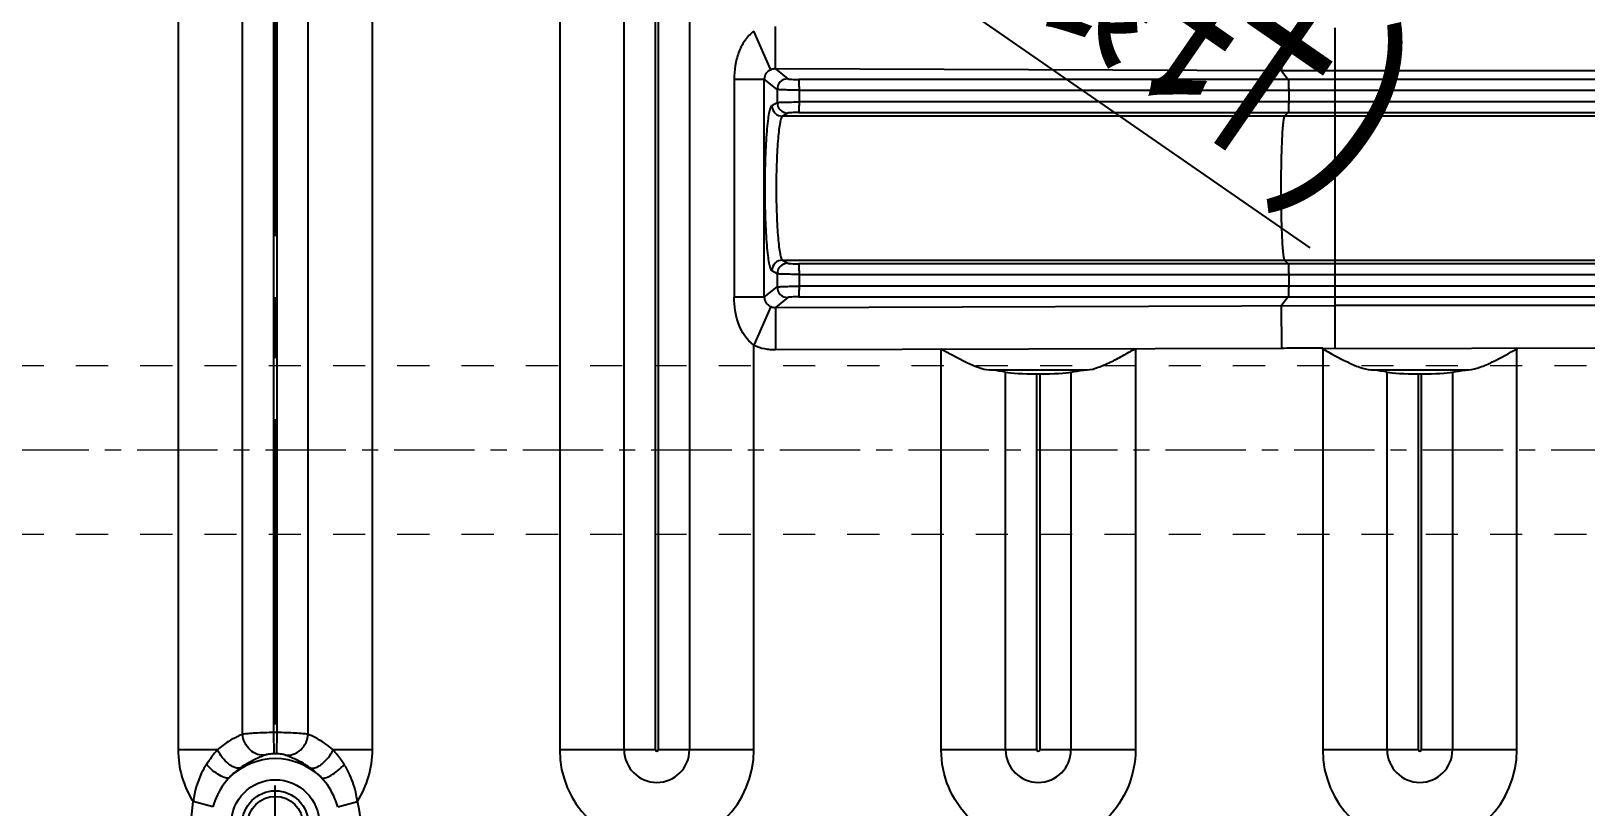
# Model space of a CAD drawing. Header units: millimetres. Extents: x -941 to 1421, y -11614 to -3210.
# Drawn here: x 152.6 to 226.3, y -6656.5 to -6619.7 of the extents above; entities that cross this region are included whole.
import ezdxf

# ---------------------------------------------------------------- set-up
doc = ezdxf.new("R2010")
doc.units = ezdxf.units.MM
doc.header["$LTSCALE"] = 16.335
doc.header["$PDMODE"] = 3
doc.header["$PDSIZE"] = 0.3125
doc.linetypes.add('CENTER', pattern=[0.6, 0.375, -0.075, 0.075, -0.075])
doc.linetypes.add('HIDDEN', pattern=[0.2, 0.1, -0.1])
doc.layers.get('0').update_dxf_attribs({"linetype": 'CONTINUOUS'})
doc.layers.get('Defpoints').update_dxf_attribs({"linetype": 'CONTINUOUS'})
doc.layers.add('cool', color=153, linetype='HIDDEN', lineweight=9)
doc.styles.get("Standard").update_dxf_attribs({"font": 'txt', "width": 0.8})
doc.dimstyles.new('ISO-25', dxfattribs={"dimtxt": 8, "dimasz": 6, "dimexe": 0, "dimexo": 0, "dimgap": 0, "dimtad": 1, "dimdsep": 46, "dimtxsty": 'Standard', "dimcen": 0, "dimclrd": 4, "dimclre": 4, "dimclrt": 6, "dimazin": 0, "dimtfac": 1, "dimtofl": 0, "dimtmove": 0, "dimatfit": 3, "dimfxl": 0, "dimarcsym": 0})

# ---------------------------------------------------------------- blocks, each defined once
blk = doc.blocks.new('*D619')
at = {"color": 4, "lineweight": -2}
blk.add_line((213.25, -6630.025), (170.552, -6600.456), dxfattribs=at)
at = {"color": 4}
blk.add_solid([(171.121, -6599.633), (169.982, -6601.278), (165.619, -6597.04)], dxfattribs=at)
at = {"layer": 'Defpoints', "color": 0}
for p in [(162.741, -6595.047), (165.619, -6597.04)]:
    blk.add_point(p, dxfattribs=at)
at = {"color": 6, "insert": (197.378, -6612.6), "char_height": 8, "attachment_point": 5, "rotation": 325.29672}
blk.add_mtext('∅3.5(镶针)', dxfattribs=at)
blk = doc.blocks.new('147')
at = {"layer": 'cool', "ltscale": 0.932966}
for p, q in [((229.566, -3849.566), (-211.774, -3849.566)), ((229.566, -3857.566), (-211.774, -3857.566))]:
    blk.add_line(p, q, dxfattribs=at)
at = {"layer": 'cool', "color": 1, "linetype": 'CENTER', "ltscale": 0.621977}
blk.add_line((243.896, -3853.566), (-226.104, -3853.566), dxfattribs=at)
blk = doc.blocks.new('*D643')
at = {"color": 4, "lineweight": -2}
blk.add_line((366.15, -6639.623), (416.4, -6639.623), dxfattribs=at)
at = {"layer": 'Defpoints', "color": 0}
for p in [(164.18, -6601.624), (366.15, -6639.623), (408.4, -6639.623)]:
    blk.add_point(p, dxfattribs=at)
at = {"color": 6, "insert": (412.4, -6636.623), "char_height": 6, "attachment_point": 5}
blk.add_mtext('38', dxfattribs=at)
blk = doc.blocks.new('*D644')
at = {"color": 4, "lineweight": -2}
blk.add_line((290.81, -6654.333), (426, -6654.333), dxfattribs=at)
at = {"layer": 'Defpoints', "color": 0}
for p in [(164.18, -6601.624), (290.81, -6654.333), (408.4, -6654.333)]:
    blk.add_point(p, dxfattribs=at)
at = {"color": 6, "insert": (417.2, -6651.333), "char_height": 6, "attachment_point": 5}
blk.add_mtext('52.71', dxfattribs=at)
blk = doc.blocks.new('*D646')
at = {"color": 4, "lineweight": -2}
blk.add_line((370.188, -6726.623), (419.6, -6726.623), dxfattribs=at)
at = {"layer": 'Defpoints', "color": 0}
for p in [(164.18, -6601.624), (370.188, -6726.623), (408.4, -6726.623)]:
    blk.add_point(p, dxfattribs=at)
at = {"color": 6, "insert": (414, -6723.623), "char_height": 6, "attachment_point": 5}
blk.add_mtext('125', dxfattribs=at)
blk = doc.blocks.new('*D647')
at = {"color": 4, "lineweight": -2}
blk.add_line((377.98, -6761.623), (418.8, -6761.623), dxfattribs=at)
at = {"layer": 'Defpoints', "color": 0}
for p in [(164.18, -6601.624), (377.98, -6761.623), (408.4, -6761.623)]:
    blk.add_point(p, dxfattribs=at)
at = {"color": 6, "insert": (413.6, -6758.623), "char_height": 6, "attachment_point": 5}
blk.add_mtext('160', dxfattribs=at)
blk = doc.blocks.new('*D648')
at = {"color": 4, "lineweight": -2}
blk.add_line((164.18, -6784.369), (164.18, -6801.047), dxfattribs=at)
at = {"layer": 'Defpoints', "color": 0}
for p in [(164.18, -6601.624), (164.18, -6784.369), (164.18, -6798.647)]:
    blk.add_point(p, dxfattribs=at)
at = {"color": 6, "insert": (161.18, -6799.847), "char_height": 6, "attachment_point": 5, "rotation": 90}
blk.add_mtext('0', dxfattribs=at)
blk = doc.blocks.new('*D649')
at = {"color": 4, "lineweight": -2}
blk.add_line((290.81, -6655.088), (290.81, -6821.047), dxfattribs=at)
at = {"layer": 'Defpoints', "color": 0}
for p in [(164.18, -6601.624), (290.81, -6655.088), (290.81, -6798.647)]:
    blk.add_point(p, dxfattribs=at)
at = {"color": 6, "insert": (287.81, -6809.847), "char_height": 6, "attachment_point": 5, "rotation": 90}
blk.add_mtext('126.63', dxfattribs=at)
blk = doc.blocks.new('*D650')
at = {"color": 4, "lineweight": -2}
blk.add_line((369.18, -6758.506), (369.18, -6810.647), dxfattribs=at)
at = {"layer": 'Defpoints', "color": 0}
for p in [(164.18, -6601.624), (369.18, -6758.506), (369.18, -6798.647)]:
    blk.add_point(p, dxfattribs=at)
at = {"color": 6, "insert": (366.18, -6804.647), "char_height": 6, "attachment_point": 5, "rotation": 90}
blk.add_mtext('205', dxfattribs=at)
blk = doc.blocks.new('*D657')
at = {"color": 4, "lineweight": -2}
blk.add_line((-37.789, -6639.623), (-88.04, -6639.623), dxfattribs=at)
at = {"layer": 'Defpoints', "color": 0}
for p in [(164.18, -6601.624), (-80.04, -6639.623), (-37.789, -6639.623)]:
    blk.add_point(p, dxfattribs=at)
at = {"color": 6, "insert": (-84.04, -6636.623), "char_height": 6, "attachment_point": 5}
blk.add_mtext('38', dxfattribs=at)
blk = doc.blocks.new('*D658')
at = {"color": 4, "lineweight": -2}
blk.add_line((-41.828, -6726.623), (-91.24, -6726.623), dxfattribs=at)
at = {"layer": 'Defpoints', "color": 0}
for p in [(164.18, -6601.624), (-80.04, -6726.623), (-41.828, -6726.623)]:
    blk.add_point(p, dxfattribs=at)
at = {"color": 6, "insert": (-85.64, -6723.623), "char_height": 6, "attachment_point": 5}
blk.add_mtext('125', dxfattribs=at)
blk = doc.blocks.new('*D659')
at = {"color": 4, "lineweight": -2}
blk.add_line((-49.62, -6761.623), (-90.44, -6761.623), dxfattribs=at)
at = {"layer": 'Defpoints', "color": 0}
for p in [(164.18, -6601.624), (-80.04, -6761.623), (-49.62, -6761.623)]:
    blk.add_point(p, dxfattribs=at)
at = {"color": 6, "insert": (-85.24, -6758.623), "char_height": 6, "attachment_point": 5}
blk.add_mtext('160', dxfattribs=at)
blk = doc.blocks.new('*D660')
at = {"color": 4, "lineweight": -2}
blk.add_line((-40.82, -6758.506), (-40.82, -6810.647), dxfattribs=at)
at = {"layer": 'Defpoints', "color": 0}
for p in [(164.18, -6601.624), (-40.82, -6758.506), (-40.82, -6798.647)]:
    blk.add_point(p, dxfattribs=at)
at = {"color": 6, "insert": (-43.82, -6804.647), "char_height": 6, "attachment_point": 5, "rotation": 90}
blk.add_mtext('205', dxfattribs=at)

msp = doc.modelspace()

# ---------------------------------------------------------------- linework, layer by layer
at = {"color": 1, "linetype": 'CENTER', "ltscale": 2.363517}
msp.add_line((164.18, -6791.624), (164.18, -6411.623), dxfattribs=at)
at = {"color": 7, "linetype": 'Continuous'}
for p, q in [((177.664, -6564.418), (177.664, -6653.831)), ((180.721, -6653.831), (180.721, -6565.568)), ((182.203, -6653.831), (182.203, -6565.655)), ((182.337, -6565.655), (182.337, -6653.831)), ((183.819, -6565.568), (183.819, -6653.831)), ((159.574, -6592.528), (159.574, -6653.831)), ((168.786, -6653.831), (168.786, -6592.528)), ((162.631, -6653.094), (162.631, -6600.316)), ((164.113, -6653.017), (164.113, -6600.38)), ((164.247, -6600.38), (164.247, -6653.017)), ((165.729, -6600.316), (165.729, -6653.094)), ((187.681, -6621.58), (186.876, -6619.749)), ((187.891, -6621.542), (187.898, -6619.538)), ((211.902, -6619.624), (211.895, -6621.629)), ((214.43, -6634.803), (214.43, -6619.594)), ((185.934, -6622.024), (185.934, -6632.372)), ((185.934, -6622.024), (187.366, -6622.024)), ((187.366, -6632.373), (187.366, -6622.024)), ((187.977, -6622.514), (187.366, -6622.024)), ((211.895, -6621.629), (187.891, -6621.542)), ((187.891, -6621.542), (188.479, -6622.013)), ((238.55, -6621.634), (211.895, -6621.629)), ((211.895, -6621.629), (212.207, -6622.047)), ((187.977, -6622.514), (187.977, -6623.136)), ((238.55, -6622.047), (189.006, -6622.047)), ((189.03, -6623.11), (189.03, -6622.548)), ((189.03, -6622.548), (238.55, -6622.548)), ((212.232, -6622.548), (212.232, -6623.11)), ((187.729, -6623.284), (187.977, -6623.136)), ((238.55, -6623.11), (189.03, -6623.11)), ((188.478, -6623.637), (188.231, -6623.786)), ((238.55, -6623.786), (188.231, -6623.786)), ((189.005, -6623.612), (238.55, -6623.612)), ((212.207, -6623.612), (212.033, -6623.786)), ((188.231, -6630.611), (238.55, -6630.611)), ((188.231, -6630.611), (188.478, -6630.759)), ((238.55, -6630.785), (189.005, -6630.785)), ((212.033, -6630.611), (212.207, -6630.785)), ((187.977, -6631.261), (187.729, -6631.113)), ((187.977, -6631.261), (187.977, -6631.882)), ((189.03, -6631.849), (189.03, -6631.286)), ((189.03, -6631.286), (238.55, -6631.286)), ((212.232, -6631.286), (212.232, -6631.849)), ((187.366, -6632.373), (187.977, -6631.882)), ((189.006, -6632.35), (238.55, -6632.35)), ((238.55, -6631.849), (189.03, -6631.849)), ((212.207, -6632.35), (211.895, -6632.767)), ((187.366, -6632.372), (185.934, -6632.372)), ((187.681, -6632.817), (186.876, -6634.647)), ((188.479, -6632.384), (187.891, -6632.855)), ((187.891, -6632.855), (214.43, -6632.763)), ((187.891, -6632.855), (187.898, -6634.859)), ((211.902, -6634.772), (211.895, -6632.767)), ((238.55, -6632.763), (214.43, -6632.763)), ((186.876, -6653.831), (186.876, -6634.647)), ((187.898, -6634.852), (211.902, -6634.779)), ((195.757, -6653.847), (195.757, -6634.844)), ((204.971, -6634.788), (204.969, -6653.831)), ((213.813, -6634.803), (231.934, -6634.768)), ((213.844, -6634.769), (213.844, -6653.831)), ((223.056, -6653.831), (223.056, -6634.768)), ((198.044, -6635.821), (202.676, -6635.821)), ((198.811, -6653.831), (198.811, -6635.918)), ((200.293, -6636.005), (200.427, -6636.005)), ((200.293, -6653.831), (200.293, -6636.005)), ((200.427, -6636.005), (200.427, -6653.831)), ((201.909, -6635.918), (201.909, -6653.831)), ((216.134, -6635.821), (220.766, -6635.821)), ((216.901, -6653.831), (216.901, -6635.918)), ((218.383, -6636.005), (218.517, -6636.005)), ((218.383, -6653.831), (218.383, -6636.005)), ((218.517, -6636.005), (218.517, -6653.831)), ((219.999, -6635.918), (219.999, -6653.831)), ((164.129, -6654.018), (164.113, -6653.017)), ((164.247, -6653.017), (164.232, -6654.018)), ((161.443, -6653.831), (159.574, -6653.831)), ((168.786, -6653.831), (166.918, -6653.831)), ((182.203, -6653.831), (177.664, -6653.831)), ((186.876, -6653.831), (182.337, -6653.831)), ((200.293, -6653.831), (195.754, -6653.831)), ((204.966, -6653.831), (200.427, -6653.831)), ((218.383, -6653.831), (213.844, -6653.831)), ((223.056, -6653.831), (218.517, -6653.831)), ((160.149, -6657.626), (160.282, -6656.285)), ((161.221, -6656.541), (160.282, -6656.285)), ((167.139, -6656.541), (168.078, -6656.285))]:
    msp.add_line(p, q, dxfattribs=at)
for radius in [2.094, 1.572, 1.306]:
    msp.add_circle((164.18, -6657.348), radius, dxfattribs=at)
for centre, radius, start, end in [((188.233, -6623.282), 0.504, 180.20859, 269.78978), ((188.233, -6631.114), 0.504, 90.20938, 179.76957), ((164.18, -6657.348), 4.332, 89.11446, 90.88554), ((164.18, -6653.831), 4.606, 180, 212.19649), ((164.18, -6657.348), 3.095, 45.10091, 134.89909), ((164.18, -6657.348), 3.33, 89.11446, 90.88554), ((164.18, -6653.831), 4.606, 327.80351, 360), ((182.27, -6653.831), 4.606, 180, 0), ((182.27, -6653.831), 1.549, 180.00138, 359.99862), ((182.27, -6653.831), 0.0669, 180, 0), ((200.36, -6653.831), 1.549, 180.00138, 359.99862), ((200.36, -6653.831), 0.0669, 180, 0), ((218.45, -6653.831), 4.606, 180, 360), ((218.45, -6653.831), 1.549, 180.00138, 359.99862), ((218.45, -6653.831), 0.0669, 180, 0), ((163.8, -6657.537), 3.5, 42.87841, 54.64605), ((164.18, -6657.348), 4.04, 183.94026, 15.25748)]:
    msp.add_arc(centre, radius, start, end, dxfattribs=at)
for centre, start_param, end_param in [((200.293, -6635.864), -2.743398, -1.570796), ((200.427, -6635.864), -1.570796, -0.398195), ((218.383, -6635.864), -2.743398, -1.570796), ((218.517, -6635.864), -1.570796, -0.398195)]:
    msp.add_ellipse(centre, major_axis=(1.608, 0), ratio=0.087489, start_param=start_param, end_param=end_param, dxfattribs=at)
for points, knots in [([(186.876, -6619.749), (186.706, -6619.875), (186.409, -6620.191), (186.129, -6620.768), (185.968, -6621.387), (185.934, -6621.812), (185.934, -6622.024)], [0, 0, 0, 0, 0.249941, 0.49957, 0.74957, 1, 1, 1, 1]), ([(187.681, -6621.58), (187.589, -6621.618), (187.425, -6621.737), (187.363, -6621.933), (187.366, -6622.024)], [0, 0, 0, 0, 0.52281, 1, 1, 1, 1]), ([(188.479, -6622.013), (188.351, -6622.013), (188.085, -6622.121), (187.977, -6622.386), (187.977, -6622.514)], [0, 0, 0, 0, 0.499757, 1, 1, 1, 1]), ([(188.479, -6622.013), (188.484, -6622.017), (188.502, -6622.021), (188.558, -6622.031), (188.666, -6622.038), (188.823, -6622.045), (188.942, -6622.047), (189.006, -6622.047)], [0, 0, 0, 0, 0.035446, 0.103022, 0.326516, 0.641193, 1, 1, 1, 1]), ([(189.03, -6622.548), (188.904, -6622.548), (188.666, -6622.547), (188.385, -6622.541), (188.195, -6622.534), (188.093, -6622.529), (188.024, -6622.522), (187.988, -6622.519), (187.977, -6622.514)], [0, 0, 0, 0, 0.360083, 0.674987, 0.80067, 0.89898, 0.96613, 1, 1, 1, 1]), ([(189.03, -6622.548), (189.03, -6622.484), (189.029, -6622.37), (189.024, -6622.221), (189.02, -6622.123), (189.012, -6622.07), (189.009, -6622.052), (189.006, -6622.047)], [0, 0, 0, 0, 0.381579, 0.677644, 0.893798, 0.9645, 1, 1, 1, 1]), ([(212.207, -6622.047), (212.21, -6622.051), (212.213, -6622.068), (212.221, -6622.12), (212.225, -6622.222), (212.231, -6622.372), (212.232, -6622.487), (212.232, -6622.548)], [0, 0, 0, 0, 0.032093, 0.097186, 0.318044, 0.634078, 1, 1, 1, 1]), ([(187.729, -6631.113), (187.716, -6631.103), (187.69, -6631.066), (187.643, -6630.949), (187.593, -6630.717), (187.54, -6630.349), (187.494, -6629.866), (187.456, -6629.287), (187.416, -6628.388), (187.398, -6627.198), (187.416, -6626.009), (187.456, -6625.109), (187.494, -6624.531), (187.54, -6624.048), (187.593, -6623.679), (187.643, -6623.447), (187.69, -6623.331), (187.716, -6623.294), (187.729, -6623.284)], [0, 0, 0, 0, 0.006419, 0.016339, 0.04805, 0.095851, 0.158003, 0.232234, 0.315998, 0.50001, 0.684021, 0.767782, 0.84201, 0.904158, 0.951956, 0.983661, 0.993581, 1, 1, 1, 1]), ([(187.977, -6623.136), (187.988, -6623.132), (188.024, -6623.13), (188.137, -6623.121), (188.35, -6623.117), (188.666, -6623.111), (188.904, -6623.11), (189.03, -6623.11)], [0, 0, 0, 0, 0.03364, 0.100715, 0.324739, 0.639771, 1, 1, 1, 1]), ([(187.977, -6623.136), (187.977, -6623.264), (188.085, -6623.529), (188.351, -6623.637), (188.478, -6623.637)], [0, 0, 0, 0, 0.50043, 1, 1, 1, 1]), ([(189.005, -6623.612), (189.009, -6623.608), (189.011, -6623.59), (189.017, -6623.558), (189.02, -6623.51), (189.025, -6623.424), (189.029, -6623.29), (189.03, -6623.175), (189.03, -6623.11)], [0, 0, 0, 0, 0.032727, 0.101459, 0.19899, 0.315838, 0.614095, 1, 1, 1, 1]), ([(212.232, -6623.11), (212.232, -6623.172), (212.23, -6623.287), (212.227, -6623.424), (212.221, -6623.514), (212.218, -6623.562), (212.212, -6623.592), (212.21, -6623.608), (212.207, -6623.612)], [0, 0, 0, 0, 0.369466, 0.687398, 0.81184, 0.907195, 0.970454, 1, 1, 1, 1]), ([(188.231, -6623.786), (188.219, -6623.793), (188.195, -6623.825), (188.152, -6623.927), (188.106, -6624.131), (188.057, -6624.453), (188.014, -6624.874), (187.979, -6625.378), (187.942, -6626.162), (187.925, -6627.199), (187.942, -6628.235), (187.979, -6629.019), (188.014, -6629.523), (188.057, -6629.944), (188.106, -6630.266), (188.152, -6630.47), (188.195, -6630.572), (188.219, -6630.604), (188.231, -6630.611)], [0, 0, 0, 0, 0.006364, 0.016408, 0.048537, 0.096364, 0.158407, 0.232577, 0.316246, 0.500019, 0.683786, 0.767459, 0.841615, 0.903653, 0.951473, 0.98358, 0.99363, 1, 1, 1, 1]), ([(189.005, -6623.612), (188.942, -6623.612), (188.824, -6623.614), (188.664, -6623.616), (188.555, -6623.628), (188.494, -6623.628), (188.478, -6623.637)], [0, 0, 0, 0, 0.3594, 0.674585, 0.898273, 1, 1, 1, 1]), ([(212.033, -6623.786), (212.024, -6623.795), (212.012, -6623.828), (211.996, -6623.89), (211.981, -6623.983), (211.958, -6624.163), (211.934, -6624.454), (211.91, -6624.874), (211.89, -6625.378), (211.869, -6626.162), (211.863, -6626.776), (211.863, -6627.198)], [0, 0, 0, 0, 0.010646, 0.029605, 0.057047, 0.092868, 0.18835, 0.312843, 0.461847, 0.630123, 1, 1, 1, 1]), ([(211.863, -6627.198), (211.863, -6627.62), (211.869, -6628.235), (211.89, -6629.019), (211.91, -6629.522), (211.934, -6629.943), (211.958, -6630.234), (211.981, -6630.414), (211.996, -6630.507), (212.012, -6630.569), (212.024, -6630.602), (212.033, -6630.611)], [0, 0, 0, 0, 0.369877, 0.538153, 0.687157, 0.81165, 0.907132, 0.942953, 0.970395, 0.989354, 1, 1, 1, 1]), ([(188.478, -6630.759), (188.351, -6630.76), (188.085, -6630.867), (187.977, -6631.133), (187.977, -6631.261)], [0, 0, 0, 0, 0.499569, 1, 1, 1, 1]), ([(188.478, -6630.759), (188.494, -6630.768), (188.554, -6630.768), (188.664, -6630.781), (188.823, -6630.783), (188.942, -6630.785), (189.005, -6630.785)], [0, 0, 0, 0, 0.101486, 0.32521, 0.639862, 1, 1, 1, 1]), ([(189.03, -6631.286), (189.03, -6631.222), (189.029, -6631.107), (189.025, -6630.972), (189.02, -6630.887), (189.017, -6630.839), (189.011, -6630.807), (189.009, -6630.789), (189.005, -6630.785)], [0, 0, 0, 0, 0.385906, 0.684162, 0.80101, 0.898542, 0.967273, 1, 1, 1, 1]), ([(212.207, -6630.785), (212.21, -6630.788), (212.212, -6630.805), (212.218, -6630.835), (212.221, -6630.883), (212.227, -6630.973), (212.23, -6631.109), (212.232, -6631.224), (212.232, -6631.286)], [0, 0, 0, 0, 0.029546, 0.092805, 0.18816, 0.312602, 0.630534, 1, 1, 1, 1]), ([(189.03, -6631.286), (188.904, -6631.286), (188.666, -6631.286), (188.35, -6631.28), (188.137, -6631.275), (188.024, -6631.267), (187.988, -6631.264), (187.977, -6631.261)], [0, 0, 0, 0, 0.360229, 0.675261, 0.899285, 0.966363, 1, 1, 1, 1]), ([(187.977, -6631.882), (187.988, -6631.878), (188.024, -6631.875), (188.093, -6631.868), (188.195, -6631.863), (188.385, -6631.856), (188.666, -6631.85), (188.904, -6631.849), (189.03, -6631.849)], [0, 0, 0, 0, 0.033873, 0.101019, 0.199328, 0.325013, 0.639917, 1, 1, 1, 1]), ([(187.977, -6631.882), (187.977, -6632.01), (188.085, -6632.276), (188.351, -6632.383), (188.479, -6632.384)], [0, 0, 0, 0, 0.500243, 1, 1, 1, 1]), ([(189.006, -6632.35), (188.943, -6632.35), (188.824, -6632.351), (188.666, -6632.358), (188.559, -6632.366), (188.502, -6632.376), (188.484, -6632.38), (188.479, -6632.384)], [0, 0, 0, 0, 0.358604, 0.672568, 0.896639, 0.964468, 1, 1, 1, 1]), ([(189.006, -6632.35), (189.009, -6632.345), (189.012, -6632.326), (189.02, -6632.274), (189.024, -6632.175), (189.029, -6632.026), (189.03, -6631.912), (189.03, -6631.849)], [0, 0, 0, 0, 0.0355, 0.106202, 0.322357, 0.618422, 1, 1, 1, 1]), ([(212.232, -6631.849), (212.232, -6631.91), (212.231, -6632.024), (212.225, -6632.175), (212.221, -6632.277), (212.213, -6632.329), (212.21, -6632.346), (212.207, -6632.35)], [0, 0, 0, 0, 0.365922, 0.681956, 0.902814, 0.967907, 1, 1, 1, 1]), ([(186.876, -6634.648), (186.536, -6634.404), (186.059, -6633.638), (185.938, -6632.795), (185.934, -6632.372)], [0, 0, 0, 0, 0.497704, 1, 1, 1, 1]), ([(187.366, -6632.372), (187.363, -6632.47), (187.431, -6632.667), (187.596, -6632.781), (187.681, -6632.817)], [0, 0, 0, 0, 0.512705, 1, 1, 1, 1]), ([(186.876, -6634.647), (187.036, -6634.718), (187.288, -6634.801), (187.635, -6634.851), (187.811, -6634.853), (187.898, -6634.852)], [0, 0, 0, 0, 0.499863, 0.749768, 1, 1, 1, 1]), ([(195.74, -6634.818), (196.135, -6635.035), (196.715, -6635.35), (197.481, -6635.695), (197.862, -6635.806), (198.044, -6635.821)], [0, 0, 0, 0, 0.535507, 0.782908, 1, 1, 1, 1]), ([(202.676, -6635.821), (202.856, -6635.806), (203.232, -6635.695), (203.788, -6635.454), (204.364, -6635.148), (204.751, -6634.927), (204.949, -6634.818)], [0, 0, 0, 0, 0.217048, 0.464476, 0.72863, 1, 1, 1, 1]), ([(211.902, -6634.779), (212.226, -6634.777), (212.873, -6634.764), (213.52, -6634.769), (213.844, -6634.769)], [0, 0, 0, 0, 0.499996, 1, 1, 1, 1]), ([(213.813, -6634.803), (214.211, -6635.022), (214.792, -6635.347), (215.567, -6635.692), (215.95, -6635.806), (216.134, -6635.821)], [0, 0, 0, 0, 0.535427, 0.782948, 1, 1, 1, 1]), ([(220.766, -6635.821), (220.95, -6635.806), (221.334, -6635.692), (222.108, -6635.347), (222.689, -6635.022), (223.087, -6634.803)], [0, 0, 0, 0, 0.217049, 0.464559, 1, 1, 1, 1]), ([(198.811, -6635.918), (198.762, -6635.908), (198.508, -6635.864), (198.251, -6635.838), (198.044, -6635.821)], [0, 0, 0, 0, 0.194087, 1, 1, 1, 1]), ([(201.909, -6635.918), (201.958, -6635.908), (202.212, -6635.864), (202.469, -6635.838), (202.676, -6635.821)], [0, 0, 0, 0, 0.194072, 1, 1, 1, 1]), ([(216.901, -6635.918), (216.852, -6635.908), (216.598, -6635.864), (216.341, -6635.838), (216.134, -6635.821)], [0, 0, 0, 0, 0.194087, 1, 1, 1, 1]), ([(219.999, -6635.918), (220.048, -6635.908), (220.302, -6635.864), (220.559, -6635.838), (220.766, -6635.821)], [0, 0, 0, 0, 0.194072, 1, 1, 1, 1]), ([(162.631, -6653.094), (162.553, -6653.127), (162.323, -6653.236), (161.909, -6653.455), (161.603, -6653.691), (161.443, -6653.831)], [0, 0, 0, 0, 0.180265, 0.544489, 1, 1, 1, 1]), ([(164.113, -6653.017), (163.816, -6653.019), (163.403, -6653.031), (162.909, -6653.065), (162.712, -6653.082), (162.631, -6653.094)], [0, 0, 0, 0, 0.599571, 0.835272, 1, 1, 1, 1]), ([(163.702, -6654.085), (163.583, -6654.098), (163.317, -6654.069), (162.959, -6653.858), (162.707, -6653.509), (162.638, -6653.23), (162.631, -6653.094)], [0, 0, 0, 0, 0.223233, 0.479706, 0.748809, 1, 1, 1, 1]), ([(165.729, -6653.094), (165.649, -6653.082), (165.451, -6653.065), (164.958, -6653.03), (164.544, -6653.019), (164.247, -6653.017)], [0, 0, 0, 0, 0.164658, 0.400319, 1, 1, 1, 1]), ([(164.658, -6654.085), (164.78, -6654.098), (165.05, -6654.068), (165.409, -6653.851), (165.656, -6653.502), (165.722, -6653.227), (165.729, -6653.094)], [0, 0, 0, 0, 0.228254, 0.487069, 0.754238, 1, 1, 1, 1]), ([(166.918, -6653.831), (166.808, -6653.735), (166.549, -6653.525), (166.144, -6653.288), (165.854, -6653.147), (165.729, -6653.094)], [0, 0, 0, 0, 0.312424, 0.709954, 1, 1, 1, 1]), ([(161.443, -6653.831), (161.395, -6653.884), (161.206, -6654.106), (161.032, -6654.341), (160.913, -6654.527)], [0, 0, 0, 0, 0.245035, 1, 1, 1, 1]), ([(162.535, -6654.683), (162.462, -6654.714), (162.315, -6654.704), (162.132, -6654.623), (161.903, -6654.471), (161.656, -6654.208), (161.503, -6653.958), (161.443, -6653.831)], [0, 0, 0, 0, 0.160429, 0.274027, 0.408877, 0.714169, 1, 1, 1, 1]), ([(163.702, -6654.085), (163.536, -6654.155), (163.128, -6654.315), (162.745, -6654.534), (162.535, -6654.683)], [0, 0, 0, 0, 0.412609, 1, 1, 1, 1]), ([(164.129, -6654.018), (164.043, -6654.02), (163.9, -6654.035), (163.756, -6654.062), (163.702, -6654.085)], [0, 0, 0, 0, 0.594292, 1, 1, 1, 1]), ([(164.658, -6654.085), (164.604, -6654.062), (164.461, -6654.035), (164.317, -6654.02), (164.232, -6654.018)], [0, 0, 0, 0, 0.40586, 1, 1, 1, 1]), ([(165.825, -6654.683), (165.616, -6654.534), (165.233, -6654.314), (164.824, -6654.155), (164.658, -6654.085)], [0, 0, 0, 0, 0.587455, 1, 1, 1, 1]), ([(165.825, -6654.683), (165.898, -6654.714), (166.045, -6654.704), (166.229, -6654.623), (166.457, -6654.471), (166.704, -6654.208), (166.858, -6653.958), (166.918, -6653.831)], [0, 0, 0, 0, 0.160427, 0.274025, 0.408875, 0.714169, 1, 1, 1, 1]), ([(167.447, -6654.527), (167.407, -6654.464), (167.244, -6654.222), (167.062, -6653.993), (166.918, -6653.831)], [0, 0, 0, 0, 0.255001, 1, 1, 1, 1]), ([(204.969, -6653.831), (204.969, -6654.429), (204.726, -6655.638), (203.705, -6657.169), (202.175, -6658.194), (200.369, -6658.557), (198.561, -6658.201), (197.028, -6657.181), (195.999, -6655.655), (195.757, -6654.445), (195.757, -6653.847)], [0, 0, 0, 0, 0.125029, 0.250002, 0.375012, 0.500013, 0.625016, 0.750019, 0.875007, 1, 1, 1, 1]), ([(160.913, -6654.527), (160.83, -6654.656), (160.527, -6655.204), (160.346, -6655.818), (160.282, -6656.285)], [0, 0, 0, 0, 0.246338, 1, 1, 1, 1]), ([(161.995, -6655.156), (161.946, -6655.185), (161.769, -6655.168), (161.39, -6654.975), (161.096, -6654.726), (160.913, -6654.527)], [0, 0, 0, 0, 0.132059, 0.372264, 1, 1, 1, 1]), ([(161.995, -6655.156), (161.905, -6655.25), (161.562, -6655.658), (161.327, -6656.154), (161.221, -6656.541)], [0, 0, 0, 0, 0.244948, 1, 1, 1, 1]), ([(162.535, -6654.683), (162.488, -6654.716), (162.296, -6654.86), (162.119, -6655.022), (161.995, -6655.156)], [0, 0, 0, 0, 0.240377, 1, 1, 1, 1]), ([(166.365, -6655.156), (166.413, -6655.184), (166.587, -6655.169), (166.967, -6654.978), (167.262, -6654.728), (167.447, -6654.527)], [0, 0, 0, 0, 0.129118, 0.36591, 1, 1, 1, 1]), ([(167.139, -6656.541), (167.103, -6656.41), (166.932, -6655.906), (166.64, -6655.441), (166.365, -6655.156)], [0, 0, 0, 0, 0.255192, 1, 1, 1, 1]), ([(168.078, -6656.285), (168.063, -6656.176), (167.989, -6655.744), (167.852, -6655.323), (167.716, -6655.024)], [0, 0, 0, 0, 0.251585, 1, 1, 1, 1])]:
    msp.add_open_spline(points, degree=3, knots=knots, dxfattribs=at)
for points in [[(187.891, -6621.542), (187.82, -6621.54), (187.747, -6621.553), (187.681, -6621.58)], [(187.681, -6632.817), (187.747, -6632.844), (187.82, -6632.857), (187.891, -6632.855)], [(167.716, -6655.024), (167.638, -6654.853), (167.548, -6654.686), (167.447, -6654.527)]]:
    msp.add_open_spline(points, degree=3, dxfattribs=at)

# ---------------------------------------------------------------- block references
msp.add_blockref('147', (155.284, -2786.058))

# ---------------------------------------------------------------- dimensions: what is measured, and where the dimension line sits
dim = msp.add_diameter_dim_2p(p1=(162.741, -6595.047), p2=(165.619, -6597.04), text='<>(镶针)', dimstyle='ISO-25', override={"dimfxl": 1.25})
dim.commit()
dim.dimension.update_dxf_attribs({"geometry": '*D619', "text_midpoint": (197.378, -6612.6)})
for feature_location, offset, dtype, origin, picture, middle in [((-41.828, -6726.623), (-38.212, 0), 0, (164.18, -6601.624), '*D658', (-85.64, -6723.623)), ((-49.62, -6761.623), (-30.42, 0), 0, (164.18, -6601.624), '*D659', (-85.24, -6758.623)), ((-37.789, -6639.623), (-42.25, 0), 0, (164.18, -6601.624), '*D657', (-84.04, -6636.623)), ((-40.82, -6758.506), (0, -40.141), 1, (164.18, -6601.624), '*D660', (-43.82, -6804.647)), ((164.180162433, -6784.369303815), (0, -14.277413901), 1, (164.180162433, -6601.62356913), '*D648', (161.180162433, -6799.846717715)), ((366.15, -6639.623), (42.25, 0), 0, (164.18, -6601.624), '*D643', (412.4, -6636.623)), ((290.81, -6654.333), (117.59, 0), 0, (164.18, -6601.624), '*D644', (417.2, -6651.333)), ((370.188, -6726.623), (38.212, 0), 0, (164.18, -6601.624), '*D646', (414, -6723.623)), ((377.98, -6761.623), (30.42, 0), 0, (164.18, -6601.624), '*D647', (413.6, -6758.623)), ((290.81, -6655.088), (0, -143.558), 1, (164.18, -6601.624), '*D649', (287.81, -6809.847)), ((369.18, -6758.506), (0, -40.141), 1, (164.18, -6601.624), '*D650', (366.18, -6804.647))]:
    dim = msp.add_ordinate_dim(feature_location=feature_location, offset=offset, dtype=dtype, origin=origin, dimstyle='ISO-25', override={"dimtxt": 6, "dimfxl": 1.25})
    dim.commit()
    dim.dimension.update_dxf_attribs({"geometry": picture, "text_midpoint": middle})

doc.saveas('drawing.dxf')
